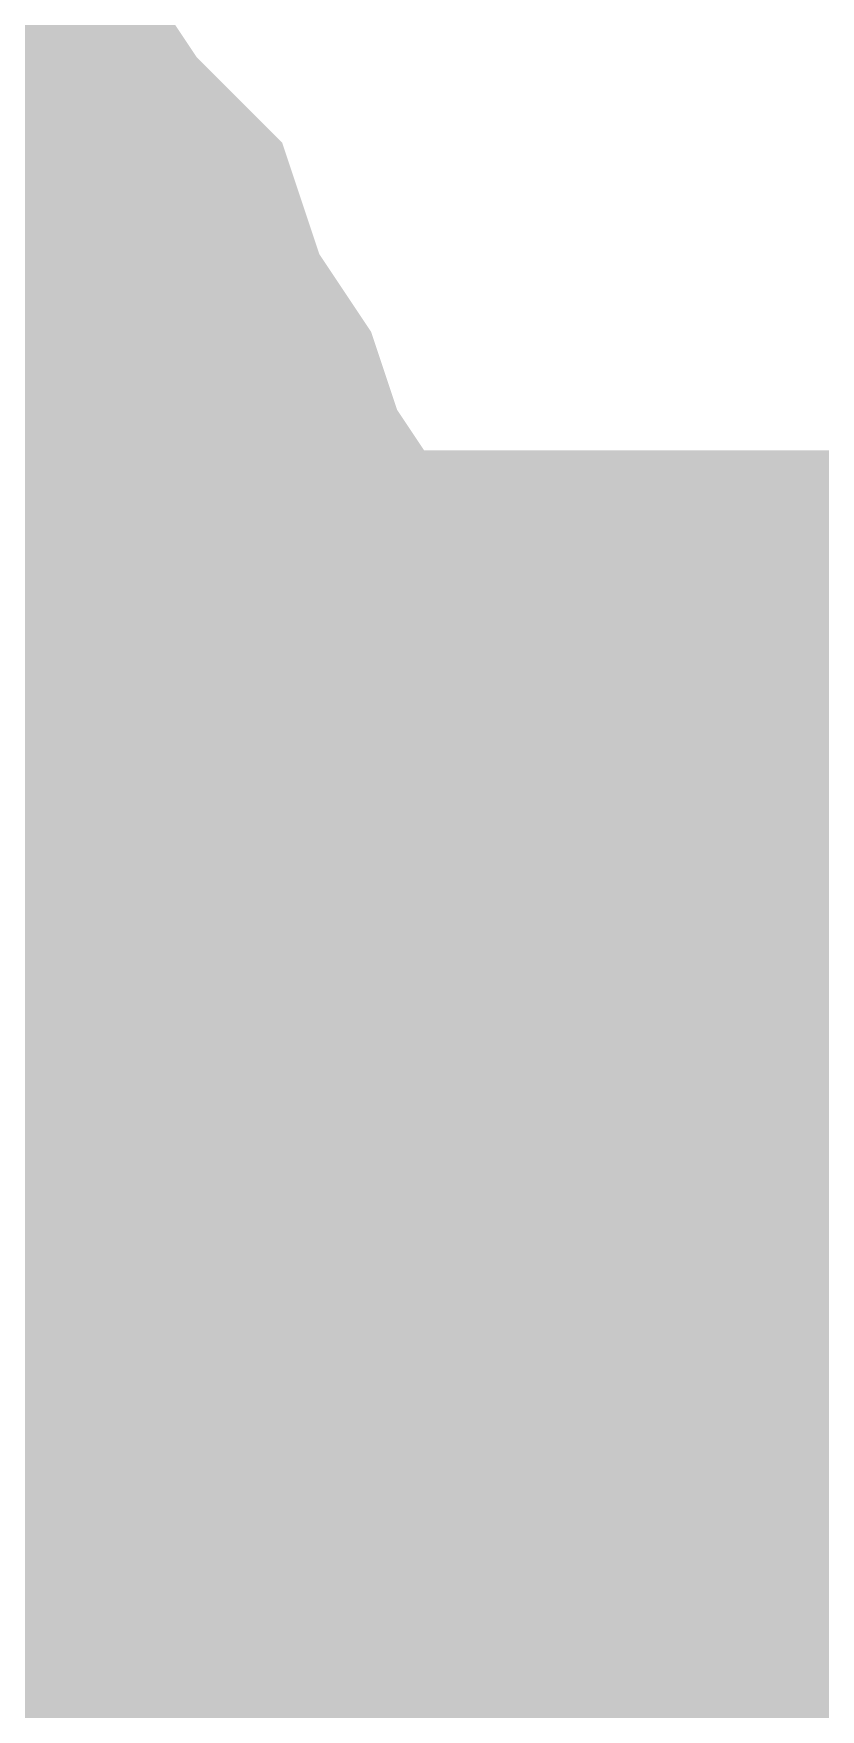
# Model space of a CAD drawing. Header units: inches. Extents: x 0 to 841, y 0 to 594.
# Drawn here: x 285.676 to 286.016, y 304.826 to 305.55 of the extents above; entities that cross this region are included whole.
import ezdxf

# ---------------------------------------------------------------- set-up
doc = ezdxf.new("R2010")
doc.units = ezdxf.units.IN
doc.layers.add('Sheet', color=255, linetype='Continuous')

msp = doc.modelspace()

# ---------------------------------------------------------------- linework, layer by layer
at = {"layer": 'Sheet'}
for points in [[(350.00494, 319.99819, 0.7493, 0.7493, 0), (340.01122, 319.99819, 0.7493, 0.7493, 0), (340.01122, 304.99546, 0.7493, 0.7493, 0), (300.01386, 304.99546, 0.7493, 0.7493, 0), (285.01204, 304.99546, 0.7493, 0.7493, 0)], [(285.49489, 305.5794, 0.29972, 0.29972, 0), (285.52857, 305.55694, 0.29972, 0.29972, 0), (285.55103, 305.53448, 0.29972, 0.29972, 0), (285.57349, 305.51202, 0.29972, 0.29972, 0), (285.60718, 305.47834, 0.29972, 0.29972, 0), (285.62963, 305.44465, 0.29972, 0.29972, 0), (285.65209, 305.42219, 0.29972, 0.29972, 0), (285.66332, 305.3885, 0.29972, 0.29972, 0), (285.68578, 305.35481, 0.29972, 0.29972, 0), (285.69701, 305.32112, 0.29972, 0.29972, 0), (285.71946, 305.28743, 0.29972, 0.29972, 0), (285.73069, 305.25374, 0.29972, 0.29972, 0), (285.74192, 305.22005, 0.29972, 0.29972, 0), (285.75315, 305.18637, 0.29972, 0.29972, 0), (285.76438, 305.15268, 0.29972, 0.29972, 0), (285.76438, 305.10776, 0.29972, 0.29972, 0), (285.77561, 305.07407, 0.29972, 0.29972, 0), (285.77561, 305.02915, 0.29972, 0.29972, 0), (285.77561, 304.99546, 0.29972, 0.29972, 0)], [(285.49489, 305.5794, 0.29972, 0.29972, 0), (285.52857, 305.55694, 0.29972, 0.29972, 0), (285.55103, 305.53448, 0.29972, 0.29972, 0), (285.57349, 305.51202, 0.29972, 0.29972, 0), (285.60718, 305.47834, 0.29972, 0.29972, 0), (285.62963, 305.44465, 0.29972, 0.29972, 0), (285.65209, 305.42219, 0.29972, 0.29972, 0), (285.66332, 305.3885, 0.29972, 0.29972, 0), (285.68578, 305.35481, 0.29972, 0.29972, 0), (285.69701, 305.32112, 0.29972, 0.29972, 0), (285.71946, 305.28743, 0.29972, 0.29972, 0), (285.73069, 305.25374, 0.29972, 0.29972, 0), (285.74192, 305.22005, 0.29972, 0.29972, 0), (285.75315, 305.18637, 0.29972, 0.29972, 0), (285.76438, 305.15268, 0.29972, 0.29972, 0), (285.76438, 305.10776, 0.29972, 0.29972, 0), (285.77561, 305.07407, 0.29972, 0.29972, 0), (285.77561, 305.02915, 0.29972, 0.29972, 0), (285.77561, 304.99546, 0.29972, 0.29972, 0)], [(285.49489, 305.5794, 0.29972, 0.29972, 0), (285.52857, 305.55694, 0.29972, 0.29972, 0), (285.55103, 305.53448, 0.29972, 0.29972, 0), (285.57349, 305.51202, 0.29972, 0.29972, 0), (285.60718, 305.47834, 0.29972, 0.29972, 0), (285.62963, 305.44465, 0.29972, 0.29972, 0), (285.65209, 305.42219, 0.29972, 0.29972, 0), (285.66332, 305.3885, 0.29972, 0.29972, 0), (285.68578, 305.35481, 0.29972, 0.29972, 0), (285.69701, 305.32112, 0.29972, 0.29972, 0), (285.71946, 305.28743, 0.29972, 0.29972, 0), (285.73069, 305.25374, 0.29972, 0.29972, 0), (285.74192, 305.22005, 0.29972, 0.29972, 0), (285.75315, 305.18637, 0.29972, 0.29972, 0), (285.76438, 305.15268, 0.29972, 0.29972, 0), (285.76438, 305.10776, 0.29972, 0.29972, 0), (285.77561, 305.07407, 0.29972, 0.29972, 0), (285.77561, 305.02915, 0.29972, 0.29972, 0), (285.77561, 304.99546, 0.29972, 0.29972, 0)], [(285.49489, 305.5794, 0.29972, 0.29972, 0), (285.52857, 305.55694, 0.29972, 0.29972, 0), (285.55103, 305.53448, 0.29972, 0.29972, 0), (285.57349, 305.51202, 0.29972, 0.29972, 0), (285.60718, 305.47834, 0.29972, 0.29972, 0), (285.62963, 305.44465, 0.29972, 0.29972, 0), (285.65209, 305.42219, 0.29972, 0.29972, 0), (285.66332, 305.3885, 0.29972, 0.29972, 0), (285.68578, 305.35481, 0.29972, 0.29972, 0), (285.69701, 305.32112, 0.29972, 0.29972, 0), (285.71946, 305.28743, 0.29972, 0.29972, 0), (285.73069, 305.25374, 0.29972, 0.29972, 0), (285.74192, 305.22005, 0.29972, 0.29972, 0), (285.75315, 305.18637, 0.29972, 0.29972, 0), (285.76438, 305.15268, 0.29972, 0.29972, 0), (285.76438, 305.10776, 0.29972, 0.29972, 0), (285.77561, 305.07407, 0.29972, 0.29972, 0), (285.77561, 305.02915, 0.29972, 0.29972, 0), (285.77561, 304.99546, 0.29972, 0.29972, 0)], [(285.49489, 305.5794, 0.29972, 0.29972, 0), (285.52857, 305.55694, 0.29972, 0.29972, 0), (285.55103, 305.53448, 0.29972, 0.29972, 0), (285.57349, 305.51202, 0.29972, 0.29972, 0), (285.60718, 305.47834, 0.29972, 0.29972, 0), (285.62963, 305.44465, 0.29972, 0.29972, 0), (285.65209, 305.42219, 0.29972, 0.29972, 0), (285.66332, 305.3885, 0.29972, 0.29972, 0), (285.68578, 305.35481, 0.29972, 0.29972, 0), (285.69701, 305.32112, 0.29972, 0.29972, 0), (285.71946, 305.28743, 0.29972, 0.29972, 0), (285.73069, 305.25374, 0.29972, 0.29972, 0), (285.74192, 305.22005, 0.29972, 0.29972, 0), (285.75315, 305.18637, 0.29972, 0.29972, 0), (285.76438, 305.15268, 0.29972, 0.29972, 0), (285.76438, 305.10776, 0.29972, 0.29972, 0), (285.77561, 305.07407, 0.29972, 0.29972, 0), (285.77561, 305.02915, 0.29972, 0.29972, 0), (285.77561, 304.99546, 0.29972, 0.29972, 0)], [(285.49489, 305.5794, 0.29972, 0.29972, 0), (285.52857, 305.55694, 0.29972, 0.29972, 0), (285.55103, 305.53448, 0.29972, 0.29972, 0), (285.57349, 305.51202, 0.29972, 0.29972, 0), (285.60718, 305.47834, 0.29972, 0.29972, 0), (285.62963, 305.44465, 0.29972, 0.29972, 0), (285.65209, 305.42219, 0.29972, 0.29972, 0), (285.66332, 305.3885, 0.29972, 0.29972, 0), (285.68578, 305.35481, 0.29972, 0.29972, 0), (285.69701, 305.32112, 0.29972, 0.29972, 0), (285.71946, 305.28743, 0.29972, 0.29972, 0), (285.73069, 305.25374, 0.29972, 0.29972, 0), (285.74192, 305.22005, 0.29972, 0.29972, 0), (285.75315, 305.18637, 0.29972, 0.29972, 0), (285.76438, 305.15268, 0.29972, 0.29972, 0), (285.76438, 305.10776, 0.29972, 0.29972, 0), (285.77561, 305.07407, 0.29972, 0.29972, 0), (285.77561, 305.02915, 0.29972, 0.29972, 0), (285.77561, 304.99546, 0.29972, 0.29972, 0)], [(285.47243, 305.60186, 0.09906, 0.09906, 0), (285.49489, 305.5794, 0.09906, 0.09906, 0), (285.52857, 305.55694, 0.09906, 0.09906, 0), (285.55103, 305.53448, 0.09906, 0.09906, 0), (285.57349, 305.51202, 0.09906, 0.09906, 0), (285.60718, 305.47834, 0.09906, 0.09906, 0), (285.62963, 305.44465, 0.09906, 0.09906, 0), (285.65209, 305.42219, 0.09906, 0.09906, 0), (285.66332, 305.3885, 0.09906, 0.09906, 0), (285.68578, 305.35481, 0.09906, 0.09906, 0), (285.69701, 305.32112, 0.09906, 0.09906, 0), (285.71946, 305.28743, 0.09906, 0.09906, 0), (285.73069, 305.25374, 0.09906, 0.09906, 0), (285.74192, 305.22005, 0.09906, 0.09906, 0), (285.75315, 305.18637, 0.09906, 0.09906, 0), (285.76438, 305.15268, 0.09906, 0.09906, 0), (285.76438, 305.10776, 0.09906, 0.09906, 0), (285.77561, 305.07407, 0.09906, 0.09906, 0), (285.77561, 305.02915, 0.09906, 0.09906, 0), (285.77561, 304.99546, 0.09906, 0.09906, 0)], [(285.47243, 305.60186, 0.09906, 0.09906, 0), (285.49489, 305.5794, 0.09906, 0.09906, 0), (285.52857, 305.55694, 0.09906, 0.09906, 0), (285.55103, 305.53448, 0.09906, 0.09906, 0), (285.57349, 305.51202, 0.09906, 0.09906, 0), (285.60718, 305.47834, 0.09906, 0.09906, 0), (285.62963, 305.44465, 0.09906, 0.09906, 0), (285.65209, 305.42219, 0.09906, 0.09906, 0), (285.66332, 305.3885, 0.09906, 0.09906, 0), (285.68578, 305.35481, 0.09906, 0.09906, 0), (285.69701, 305.32112, 0.09906, 0.09906, 0), (285.71946, 305.28743, 0.09906, 0.09906, 0), (285.73069, 305.25374, 0.09906, 0.09906, 0), (285.74192, 305.22005, 0.09906, 0.09906, 0), (285.75315, 305.18637, 0.09906, 0.09906, 0), (285.76438, 305.15268, 0.09906, 0.09906, 0), (285.76438, 305.10776, 0.09906, 0.09906, 0), (285.77561, 305.07407, 0.09906, 0.09906, 0), (285.77561, 305.02915, 0.09906, 0.09906, 0), (285.77561, 304.99546, 0.09906, 0.09906, 0)], [(285.47243, 305.60186, 0.09906, 0.09906, 0), (285.49489, 305.5794, 0.09906, 0.09906, 0), (285.52857, 305.55694, 0.09906, 0.09906, 0), (285.55103, 305.53448, 0.09906, 0.09906, 0), (285.57349, 305.51202, 0.09906, 0.09906, 0), (285.60718, 305.47834, 0.09906, 0.09906, 0), (285.62963, 305.44465, 0.09906, 0.09906, 0), (285.65209, 305.42219, 0.09906, 0.09906, 0), (285.66332, 305.3885, 0.09906, 0.09906, 0), (285.68578, 305.35481, 0.09906, 0.09906, 0), (285.69701, 305.32112, 0.09906, 0.09906, 0), (285.71946, 305.28743, 0.09906, 0.09906, 0), (285.73069, 305.25374, 0.09906, 0.09906, 0), (285.74192, 305.22005, 0.09906, 0.09906, 0), (285.75315, 305.18637, 0.09906, 0.09906, 0), (285.76438, 305.15268, 0.09906, 0.09906, 0), (285.76438, 305.10776, 0.09906, 0.09906, 0), (285.77561, 305.07407, 0.09906, 0.09906, 0), (285.77561, 305.02915, 0.09906, 0.09906, 0), (285.77561, 304.99546, 0.09906, 0.09906, 0)], [(285.47243, 305.60186, 0.09906, 0.09906, 0), (285.49489, 305.5794, 0.09906, 0.09906, 0), (285.52857, 305.55694, 0.09906, 0.09906, 0), (285.55103, 305.53448, 0.09906, 0.09906, 0), (285.57349, 305.51202, 0.09906, 0.09906, 0), (285.60718, 305.47834, 0.09906, 0.09906, 0), (285.62963, 305.44465, 0.09906, 0.09906, 0), (285.65209, 305.42219, 0.09906, 0.09906, 0), (285.66332, 305.3885, 0.09906, 0.09906, 0), (285.68578, 305.35481, 0.09906, 0.09906, 0), (285.69701, 305.32112, 0.09906, 0.09906, 0), (285.71946, 305.28743, 0.09906, 0.09906, 0), (285.73069, 305.25374, 0.09906, 0.09906, 0), (285.74192, 305.22005, 0.09906, 0.09906, 0), (285.75315, 305.18637, 0.09906, 0.09906, 0), (285.76438, 305.15268, 0.09906, 0.09906, 0), (285.76438, 305.10776, 0.09906, 0.09906, 0), (285.77561, 305.07407, 0.09906, 0.09906, 0), (285.77561, 305.02915, 0.09906, 0.09906, 0), (285.77561, 304.99546, 0.09906, 0.09906, 0)], [(285.47243, 305.60186, 0.09906, 0.09906, 0), (285.49489, 305.5794, 0.09906, 0.09906, 0), (285.52857, 305.55694, 0.09906, 0.09906, 0), (285.55103, 305.53448, 0.09906, 0.09906, 0), (285.57349, 305.51202, 0.09906, 0.09906, 0), (285.60718, 305.47834, 0.09906, 0.09906, 0), (285.62963, 305.44465, 0.09906, 0.09906, 0), (285.65209, 305.42219, 0.09906, 0.09906, 0), (285.66332, 305.3885, 0.09906, 0.09906, 0), (285.68578, 305.35481, 0.09906, 0.09906, 0), (285.69701, 305.32112, 0.09906, 0.09906, 0), (285.71946, 305.28743, 0.09906, 0.09906, 0), (285.73069, 305.25374, 0.09906, 0.09906, 0), (285.74192, 305.22005, 0.09906, 0.09906, 0), (285.75315, 305.18637, 0.09906, 0.09906, 0), (285.76438, 305.15268, 0.09906, 0.09906, 0), (285.76438, 305.10776, 0.09906, 0.09906, 0), (285.77561, 305.07407, 0.09906, 0.09906, 0), (285.77561, 305.02915, 0.09906, 0.09906, 0), (285.77561, 304.99546, 0.09906, 0.09906, 0)], [(285.47243, 305.60186, 0.09906, 0.09906, 0), (285.49489, 305.5794, 0.09906, 0.09906, 0), (285.52857, 305.55694, 0.09906, 0.09906, 0), (285.55103, 305.53448, 0.09906, 0.09906, 0), (285.57349, 305.51202, 0.09906, 0.09906, 0), (285.60718, 305.47834, 0.09906, 0.09906, 0), (285.62963, 305.44465, 0.09906, 0.09906, 0), (285.65209, 305.42219, 0.09906, 0.09906, 0), (285.66332, 305.3885, 0.09906, 0.09906, 0), (285.68578, 305.35481, 0.09906, 0.09906, 0), (285.69701, 305.32112, 0.09906, 0.09906, 0), (285.71946, 305.28743, 0.09906, 0.09906, 0), (285.73069, 305.25374, 0.09906, 0.09906, 0), (285.74192, 305.22005, 0.09906, 0.09906, 0), (285.75315, 305.18637, 0.09906, 0.09906, 0), (285.76438, 305.15268, 0.09906, 0.09906, 0), (285.76438, 305.10776, 0.09906, 0.09906, 0), (285.77561, 305.07407, 0.09906, 0.09906, 0), (285.77561, 305.02915, 0.09906, 0.09906, 0), (285.77561, 304.99546, 0.09906, 0.09906, 0)], [(285.77561, 304.99546, 0.29972, 0.29972, 0), (285.77561, 304.95054, 0.29972, 0.29972, 0), (285.77561, 304.91686, 0.29972, 0.29972, 0), (285.76438, 304.88317, 0.29972, 0.29972, 0), (285.76438, 304.83825, 0.29972, 0.29972, 0), (285.75315, 304.80456, 0.29972, 0.29972, 0), (285.74192, 304.77087, 0.29972, 0.29972, 0), (285.73069, 304.72595, 0.29972, 0.29972, 0), (285.71946, 304.69226, 0.29972, 0.29972, 0), (285.69701, 304.65858, 0.29972, 0.29972, 0)], [(285.77561, 304.99546, 0.29972, 0.29972, 0), (285.77561, 304.95054, 0.29972, 0.29972, 0), (285.77561, 304.91686, 0.29972, 0.29972, 0), (285.76438, 304.88317, 0.29972, 0.29972, 0), (285.76438, 304.83825, 0.29972, 0.29972, 0), (285.75315, 304.80456, 0.29972, 0.29972, 0), (285.74192, 304.77087, 0.29972, 0.29972, 0), (285.73069, 304.72595, 0.29972, 0.29972, 0), (285.71946, 304.69226, 0.29972, 0.29972, 0), (285.69701, 304.65858, 0.29972, 0.29972, 0)], [(285.77561, 304.99546, 0.29972, 0.29972, 0), (285.77561, 304.95054, 0.29972, 0.29972, 0), (285.77561, 304.91686, 0.29972, 0.29972, 0), (285.76438, 304.88317, 0.29972, 0.29972, 0), (285.76438, 304.83825, 0.29972, 0.29972, 0), (285.75315, 304.80456, 0.29972, 0.29972, 0), (285.74192, 304.77087, 0.29972, 0.29972, 0), (285.73069, 304.72595, 0.29972, 0.29972, 0), (285.71946, 304.69226, 0.29972, 0.29972, 0), (285.69701, 304.65858, 0.29972, 0.29972, 0)], [(285.77561, 304.99546, 0.29972, 0.29972, 0), (285.77561, 304.95054, 0.29972, 0.29972, 0), (285.77561, 304.91686, 0.29972, 0.29972, 0), (285.76438, 304.88317, 0.29972, 0.29972, 0), (285.76438, 304.83825, 0.29972, 0.29972, 0), (285.75315, 304.80456, 0.29972, 0.29972, 0), (285.74192, 304.77087, 0.29972, 0.29972, 0), (285.73069, 304.72595, 0.29972, 0.29972, 0), (285.71946, 304.69226, 0.29972, 0.29972, 0), (285.69701, 304.65858, 0.29972, 0.29972, 0)], [(285.77561, 304.99546, 0.29972, 0.29972, 0), (285.77561, 304.95054, 0.29972, 0.29972, 0), (285.77561, 304.91686, 0.29972, 0.29972, 0), (285.76438, 304.88317, 0.29972, 0.29972, 0), (285.76438, 304.83825, 0.29972, 0.29972, 0), (285.75315, 304.80456, 0.29972, 0.29972, 0), (285.74192, 304.77087, 0.29972, 0.29972, 0), (285.73069, 304.72595, 0.29972, 0.29972, 0), (285.71946, 304.69226, 0.29972, 0.29972, 0), (285.69701, 304.65858, 0.29972, 0.29972, 0)], [(285.77561, 304.99546, 0.29972, 0.29972, 0), (285.77561, 304.95054, 0.29972, 0.29972, 0), (285.77561, 304.91686, 0.29972, 0.29972, 0), (285.76438, 304.88317, 0.29972, 0.29972, 0), (285.76438, 304.83825, 0.29972, 0.29972, 0), (285.75315, 304.80456, 0.29972, 0.29972, 0), (285.74192, 304.77087, 0.29972, 0.29972, 0), (285.73069, 304.72595, 0.29972, 0.29972, 0), (285.71946, 304.69226, 0.29972, 0.29972, 0), (285.69701, 304.65858, 0.29972, 0.29972, 0)], [(285.77561, 304.99546, 0.29972, 0.29972, 0), (285.77561, 304.99546, 0.29972, 0.29972, 0), (285.77561, 304.99546, 0.29972, 0.29972, 0), (285.77561, 304.99546, 0.29972, 0.29972, 0), (285.77561, 304.99546, 0.29972, 0.29972, 0), (285.77561, 304.99546, 0.29972, 0.29972, 0), (285.77561, 304.99546, 0.29972, 0.29972, 0), (285.77561, 304.99546, 0.29972, 0.29972, 0), (285.77561, 304.99546, 0.29972, 0.29972, 0), (285.77561, 304.99546, 0.29972, 0.29972, 0), (285.77561, 304.99546, 0.29972, 0.29972, 0), (285.77561, 304.99546, 0.29972, 0.29972, 0), (285.77561, 304.99546, 0.29972, 0.29972, 0), (285.77561, 304.99546, 0.29972, 0.29972, 0), (285.77561, 304.99546, 0.29972, 0.29972, 0), (285.77561, 304.99546, 0.29972, 0.29972, 0), (285.77561, 304.99546, 0.29972, 0.29972, 0), (285.77561, 304.99546, 0.29972, 0.29972, 0), (285.77561, 304.99546, 0.29972, 0.29972, 0), (285.77561, 304.99546, 0.29972, 0.29972, 0), (285.77561, 304.99546, 0.29972, 0.29972, 0), (285.77561, 304.99546, 0.29972, 0.29972, 0), (285.77561, 304.99546, 0.29972, 0.29972, 0), (285.77561, 304.99546, 0.29972, 0.29972, 0), (285.77561, 304.99546, 0.29972, 0.29972, 0), (285.77561, 304.99546, 0.29972, 0.29972, 0), (285.77561, 304.99546, 0.29972, 0.29972, 0), (285.77561, 304.99546, 0.29972, 0.29972, 0), (285.77561, 304.99546, 0.29972, 0.29972, 0), (285.77561, 304.99546, 0.29972, 0.29972, 0), (285.77561, 304.99546, 0.29972, 0.29972, 0), (285.77561, 304.99546, 0.29972, 0.29972, 0), (285.77561, 304.99546, 0.29972, 0.29972, 0)], [(285.77561, 304.99546, 0.29972, 0.29972, 0), (285.77561, 304.99546, 0.29972, 0.29972, 0)], [(285.77561, 304.99546, 0.29972, 0.29972, 0), (285.77561, 304.99546, 0.29972, 0.29972, 0), (285.77561, 304.99546, 0.29972, 0.29972, 0), (285.77561, 304.99546, 0.29972, 0.29972, 0), (285.77561, 304.99546, 0.29972, 0.29972, 0), (285.77561, 304.99546, 0.29972, 0.29972, 0), (285.77561, 304.99546, 0.29972, 0.29972, 0), (285.77561, 304.99546, 0.29972, 0.29972, 0), (285.77561, 304.99546, 0.29972, 0.29972, 0), (285.77561, 304.99546, 0.29972, 0.29972, 0), (285.77561, 304.99546, 0.29972, 0.29972, 0), (285.77561, 304.99546, 0.29972, 0.29972, 0), (285.77561, 304.99546, 0.29972, 0.29972, 0), (285.77561, 304.99546, 0.29972, 0.29972, 0), (285.77561, 304.99546, 0.29972, 0.29972, 0), (285.77561, 304.99546, 0.29972, 0.29972, 0), (285.77561, 304.99546, 0.29972, 0.29972, 0), (285.77561, 304.99546, 0.29972, 0.29972, 0), (285.77561, 304.99546, 0.29972, 0.29972, 0), (285.77561, 304.99546, 0.29972, 0.29972, 0), (285.77561, 304.99546, 0.29972, 0.29972, 0), (285.77561, 304.99546, 0.29972, 0.29972, 0), (285.77561, 304.99546, 0.29972, 0.29972, 0), (285.77561, 304.99546, 0.29972, 0.29972, 0), (285.77561, 304.99546, 0.29972, 0.29972, 0), (285.77561, 304.99546, 0.29972, 0.29972, 0), (285.77561, 304.99546, 0.29972, 0.29972, 0), (285.77561, 304.99546, 0.29972, 0.29972, 0), (285.77561, 304.99546, 0.29972, 0.29972, 0), (285.77561, 304.99546, 0.29972, 0.29972, 0), (285.77561, 304.99546, 0.29972, 0.29972, 0), (285.77561, 304.99546, 0.29972, 0.29972, 0), (285.77561, 304.99546, 0.29972, 0.29972, 0)], [(285.77561, 304.99546, 0.29972, 0.29972, 0), (285.77561, 304.99546, 0.29972, 0.29972, 0)], [(285.77561, 304.99546, 0.29972, 0.29972, 0), (285.77561, 304.99546, 0.29972, 0.29972, 0), (285.77561, 304.99546, 0.29972, 0.29972, 0), (285.77561, 304.99546, 0.29972, 0.29972, 0), (285.77561, 304.99546, 0.29972, 0.29972, 0), (285.77561, 304.99546, 0.29972, 0.29972, 0), (285.77561, 304.99546, 0.29972, 0.29972, 0), (285.77561, 304.99546, 0.29972, 0.29972, 0), (285.77561, 304.99546, 0.29972, 0.29972, 0), (285.77561, 304.99546, 0.29972, 0.29972, 0), (285.77561, 304.99546, 0.29972, 0.29972, 0), (285.77561, 304.99546, 0.29972, 0.29972, 0), (285.77561, 304.99546, 0.29972, 0.29972, 0), (285.77561, 304.99546, 0.29972, 0.29972, 0), (285.77561, 304.99546, 0.29972, 0.29972, 0), (285.77561, 304.99546, 0.29972, 0.29972, 0), (285.77561, 304.99546, 0.29972, 0.29972, 0), (285.77561, 304.99546, 0.29972, 0.29972, 0), (285.77561, 304.99546, 0.29972, 0.29972, 0), (285.77561, 304.99546, 0.29972, 0.29972, 0), (285.77561, 304.99546, 0.29972, 0.29972, 0), (285.77561, 304.99546, 0.29972, 0.29972, 0), (285.77561, 304.99546, 0.29972, 0.29972, 0), (285.77561, 304.99546, 0.29972, 0.29972, 0), (285.77561, 304.99546, 0.29972, 0.29972, 0), (285.77561, 304.99546, 0.29972, 0.29972, 0), (285.77561, 304.99546, 0.29972, 0.29972, 0), (285.77561, 304.99546, 0.29972, 0.29972, 0), (285.77561, 304.99546, 0.29972, 0.29972, 0), (285.77561, 304.99546, 0.29972, 0.29972, 0), (285.77561, 304.99546, 0.29972, 0.29972, 0), (285.77561, 304.99546, 0.29972, 0.29972, 0), (285.77561, 304.99546, 0.29972, 0.29972, 0)], [(285.77561, 304.99546, 0.29972, 0.29972, 0), (285.77561, 304.99546, 0.29972, 0.29972, 0)], [(285.77561, 304.99546, 0.29972, 0.29972, 0), (285.77561, 304.99546, 0.29972, 0.29972, 0), (285.77561, 304.99546, 0.29972, 0.29972, 0), (285.77561, 304.99546, 0.29972, 0.29972, 0), (285.77561, 304.99546, 0.29972, 0.29972, 0), (285.77561, 304.99546, 0.29972, 0.29972, 0), (285.77561, 304.99546, 0.29972, 0.29972, 0), (285.77561, 304.99546, 0.29972, 0.29972, 0), (285.77561, 304.99546, 0.29972, 0.29972, 0), (285.77561, 304.99546, 0.29972, 0.29972, 0), (285.77561, 304.99546, 0.29972, 0.29972, 0), (285.77561, 304.99546, 0.29972, 0.29972, 0), (285.77561, 304.99546, 0.29972, 0.29972, 0), (285.77561, 304.99546, 0.29972, 0.29972, 0), (285.77561, 304.99546, 0.29972, 0.29972, 0), (285.77561, 304.99546, 0.29972, 0.29972, 0), (285.77561, 304.99546, 0.29972, 0.29972, 0), (285.77561, 304.99546, 0.29972, 0.29972, 0), (285.77561, 304.99546, 0.29972, 0.29972, 0), (285.77561, 304.99546, 0.29972, 0.29972, 0), (285.77561, 304.99546, 0.29972, 0.29972, 0), (285.77561, 304.99546, 0.29972, 0.29972, 0), (285.77561, 304.99546, 0.29972, 0.29972, 0), (285.77561, 304.99546, 0.29972, 0.29972, 0), (285.77561, 304.99546, 0.29972, 0.29972, 0), (285.77561, 304.99546, 0.29972, 0.29972, 0), (285.77561, 304.99546, 0.29972, 0.29972, 0), (285.77561, 304.99546, 0.29972, 0.29972, 0), (285.77561, 304.99546, 0.29972, 0.29972, 0), (285.77561, 304.99546, 0.29972, 0.29972, 0), (285.77561, 304.99546, 0.29972, 0.29972, 0), (285.77561, 304.99546, 0.29972, 0.29972, 0), (285.77561, 304.99546, 0.29972, 0.29972, 0)], [(285.77561, 304.99546, 0.29972, 0.29972, 0), (285.77561, 304.99546, 0.29972, 0.29972, 0)], [(285.77561, 304.99546, 0.29972, 0.29972, 0), (285.77561, 304.99546, 0.29972, 0.29972, 0), (285.77561, 304.99546, 0.29972, 0.29972, 0), (285.77561, 304.99546, 0.29972, 0.29972, 0), (285.77561, 304.99546, 0.29972, 0.29972, 0), (285.77561, 304.99546, 0.29972, 0.29972, 0), (285.77561, 304.99546, 0.29972, 0.29972, 0), (285.77561, 304.99546, 0.29972, 0.29972, 0), (285.77561, 304.99546, 0.29972, 0.29972, 0), (285.77561, 304.99546, 0.29972, 0.29972, 0), (285.77561, 304.99546, 0.29972, 0.29972, 0), (285.77561, 304.99546, 0.29972, 0.29972, 0), (285.77561, 304.99546, 0.29972, 0.29972, 0), (285.77561, 304.99546, 0.29972, 0.29972, 0), (285.77561, 304.99546, 0.29972, 0.29972, 0), (285.77561, 304.99546, 0.29972, 0.29972, 0), (285.77561, 304.99546, 0.29972, 0.29972, 0), (285.77561, 304.99546, 0.29972, 0.29972, 0), (285.77561, 304.99546, 0.29972, 0.29972, 0), (285.77561, 304.99546, 0.29972, 0.29972, 0), (285.77561, 304.99546, 0.29972, 0.29972, 0), (285.77561, 304.99546, 0.29972, 0.29972, 0), (285.77561, 304.99546, 0.29972, 0.29972, 0), (285.77561, 304.99546, 0.29972, 0.29972, 0), (285.77561, 304.99546, 0.29972, 0.29972, 0), (285.77561, 304.99546, 0.29972, 0.29972, 0), (285.77561, 304.99546, 0.29972, 0.29972, 0), (285.77561, 304.99546, 0.29972, 0.29972, 0), (285.77561, 304.99546, 0.29972, 0.29972, 0), (285.77561, 304.99546, 0.29972, 0.29972, 0), (285.77561, 304.99546, 0.29972, 0.29972, 0), (285.77561, 304.99546, 0.29972, 0.29972, 0), (285.77561, 304.99546, 0.29972, 0.29972, 0)], [(285.77561, 304.99546, 0.29972, 0.29972, 0), (285.77561, 304.99546, 0.29972, 0.29972, 0)], [(285.77561, 304.99546, 0.29972, 0.29972, 0), (285.77561, 304.99546, 0.29972, 0.29972, 0), (285.77561, 304.99546, 0.29972, 0.29972, 0), (285.77561, 304.99546, 0.29972, 0.29972, 0), (285.77561, 304.99546, 0.29972, 0.29972, 0), (285.77561, 304.99546, 0.29972, 0.29972, 0), (285.77561, 304.99546, 0.29972, 0.29972, 0), (285.77561, 304.99546, 0.29972, 0.29972, 0), (285.77561, 304.99546, 0.29972, 0.29972, 0), (285.77561, 304.99546, 0.29972, 0.29972, 0), (285.77561, 304.99546, 0.29972, 0.29972, 0), (285.77561, 304.99546, 0.29972, 0.29972, 0), (285.77561, 304.99546, 0.29972, 0.29972, 0), (285.77561, 304.99546, 0.29972, 0.29972, 0), (285.77561, 304.99546, 0.29972, 0.29972, 0), (285.77561, 304.99546, 0.29972, 0.29972, 0), (285.77561, 304.99546, 0.29972, 0.29972, 0), (285.77561, 304.99546, 0.29972, 0.29972, 0), (285.77561, 304.99546, 0.29972, 0.29972, 0), (285.77561, 304.99546, 0.29972, 0.29972, 0), (285.77561, 304.99546, 0.29972, 0.29972, 0), (285.77561, 304.99546, 0.29972, 0.29972, 0), (285.77561, 304.99546, 0.29972, 0.29972, 0), (285.77561, 304.99546, 0.29972, 0.29972, 0), (285.77561, 304.99546, 0.29972, 0.29972, 0), (285.77561, 304.99546, 0.29972, 0.29972, 0), (285.77561, 304.99546, 0.29972, 0.29972, 0), (285.77561, 304.99546, 0.29972, 0.29972, 0), (285.77561, 304.99546, 0.29972, 0.29972, 0), (285.77561, 304.99546, 0.29972, 0.29972, 0), (285.77561, 304.99546, 0.29972, 0.29972, 0), (285.77561, 304.99546, 0.29972, 0.29972, 0), (285.77561, 304.99546, 0.29972, 0.29972, 0)], [(285.77561, 304.99546, 0.29972, 0.29972, 0), (285.77561, 304.99546, 0.29972, 0.29972, 0)], [(285.77561, 304.99546, 0.09906, 0.09906, 0), (285.77561, 304.95054, 0.09906, 0.09906, 0), (285.77561, 304.91686, 0.09906, 0.09906, 0), (285.76438, 304.88317, 0.09906, 0.09906, 0), (285.76438, 304.83825, 0.09906, 0.09906, 0), (285.75315, 304.80456, 0.09906, 0.09906, 0), (285.74192, 304.77087, 0.09906, 0.09906, 0)], [(285.77561, 304.99546, 0.09906, 0.09906, 0), (285.77561, 304.95054, 0.09906, 0.09906, 0), (285.77561, 304.91686, 0.09906, 0.09906, 0), (285.76438, 304.88317, 0.09906, 0.09906, 0), (285.76438, 304.83825, 0.09906, 0.09906, 0), (285.75315, 304.80456, 0.09906, 0.09906, 0), (285.74192, 304.77087, 0.09906, 0.09906, 0)], [(285.77561, 304.99546, 0.09906, 0.09906, 0), (285.77561, 304.95054, 0.09906, 0.09906, 0), (285.77561, 304.91686, 0.09906, 0.09906, 0), (285.76438, 304.88317, 0.09906, 0.09906, 0), (285.76438, 304.83825, 0.09906, 0.09906, 0), (285.75315, 304.80456, 0.09906, 0.09906, 0), (285.74192, 304.77087, 0.09906, 0.09906, 0)], [(285.77561, 304.99546, 0.09906, 0.09906, 0), (285.77561, 304.95054, 0.09906, 0.09906, 0), (285.77561, 304.91686, 0.09906, 0.09906, 0), (285.76438, 304.88317, 0.09906, 0.09906, 0), (285.76438, 304.83825, 0.09906, 0.09906, 0), (285.75315, 304.80456, 0.09906, 0.09906, 0), (285.74192, 304.77087, 0.09906, 0.09906, 0)], [(285.77561, 304.99546, 0.09906, 0.09906, 0), (285.77561, 304.95054, 0.09906, 0.09906, 0), (285.77561, 304.91686, 0.09906, 0.09906, 0), (285.76438, 304.88317, 0.09906, 0.09906, 0), (285.76438, 304.83825, 0.09906, 0.09906, 0), (285.75315, 304.80456, 0.09906, 0.09906, 0), (285.74192, 304.77087, 0.09906, 0.09906, 0)], [(285.77561, 304.99546, 0.09906, 0.09906, 0), (285.77561, 304.95054, 0.09906, 0.09906, 0), (285.77561, 304.91686, 0.09906, 0.09906, 0), (285.76438, 304.88317, 0.09906, 0.09906, 0), (285.76438, 304.83825, 0.09906, 0.09906, 0), (285.75315, 304.80456, 0.09906, 0.09906, 0), (285.74192, 304.77087, 0.09906, 0.09906, 0)], [(285.77561, 304.99546, 0.09906, 0.09906, 0), (285.77561, 304.99546, 0.09906, 0.09906, 0), (285.77561, 304.99546, 0.09906, 0.09906, 0), (285.77561, 304.99546, 0.09906, 0.09906, 0), (285.77561, 304.99546, 0.09906, 0.09906, 0), (285.77561, 304.99546, 0.09906, 0.09906, 0), (285.77561, 304.99546, 0.09906, 0.09906, 0), (285.77561, 304.99546, 0.09906, 0.09906, 0), (285.77561, 304.99546, 0.09906, 0.09906, 0), (285.77561, 304.99546, 0.09906, 0.09906, 0), (285.77561, 304.99546, 0.09906, 0.09906, 0), (285.77561, 304.99546, 0.09906, 0.09906, 0), (285.77561, 304.99546, 0.09906, 0.09906, 0), (285.77561, 304.99546, 0.09906, 0.09906, 0), (285.77561, 304.99546, 0.09906, 0.09906, 0), (285.77561, 304.99546, 0.09906, 0.09906, 0), (285.77561, 304.99546, 0.09906, 0.09906, 0), (285.77561, 304.99546, 0.09906, 0.09906, 0), (285.77561, 304.99546, 0.09906, 0.09906, 0), (285.77561, 304.99546, 0.09906, 0.09906, 0), (285.77561, 304.99546, 0.09906, 0.09906, 0), (285.77561, 304.99546, 0.09906, 0.09906, 0), (285.77561, 304.99546, 0.09906, 0.09906, 0), (285.77561, 304.99546, 0.09906, 0.09906, 0), (285.77561, 304.99546, 0.09906, 0.09906, 0), (285.77561, 304.99546, 0.09906, 0.09906, 0), (285.77561, 304.99546, 0.09906, 0.09906, 0), (285.77561, 304.99546, 0.09906, 0.09906, 0), (285.77561, 304.99546, 0.09906, 0.09906, 0), (285.77561, 304.99546, 0.09906, 0.09906, 0), (285.77561, 304.99546, 0.09906, 0.09906, 0), (285.77561, 304.99546, 0.09906, 0.09906, 0), (285.77561, 304.99546, 0.09906, 0.09906, 0)], [(285.77561, 304.99546, 0.09906, 0.09906, 0), (285.77561, 304.99546, 0.09906, 0.09906, 0)], [(285.77561, 304.99546, 0.09906, 0.09906, 0), (285.77561, 304.99546, 0.09906, 0.09906, 0), (285.77561, 304.99546, 0.09906, 0.09906, 0), (285.77561, 304.99546, 0.09906, 0.09906, 0), (285.77561, 304.99546, 0.09906, 0.09906, 0), (285.77561, 304.99546, 0.09906, 0.09906, 0), (285.77561, 304.99546, 0.09906, 0.09906, 0), (285.77561, 304.99546, 0.09906, 0.09906, 0), (285.77561, 304.99546, 0.09906, 0.09906, 0), (285.77561, 304.99546, 0.09906, 0.09906, 0), (285.77561, 304.99546, 0.09906, 0.09906, 0), (285.77561, 304.99546, 0.09906, 0.09906, 0), (285.77561, 304.99546, 0.09906, 0.09906, 0), (285.77561, 304.99546, 0.09906, 0.09906, 0), (285.77561, 304.99546, 0.09906, 0.09906, 0), (285.77561, 304.99546, 0.09906, 0.09906, 0), (285.77561, 304.99546, 0.09906, 0.09906, 0), (285.77561, 304.99546, 0.09906, 0.09906, 0), (285.77561, 304.99546, 0.09906, 0.09906, 0), (285.77561, 304.99546, 0.09906, 0.09906, 0), (285.77561, 304.99546, 0.09906, 0.09906, 0), (285.77561, 304.99546, 0.09906, 0.09906, 0), (285.77561, 304.99546, 0.09906, 0.09906, 0), (285.77561, 304.99546, 0.09906, 0.09906, 0), (285.77561, 304.99546, 0.09906, 0.09906, 0), (285.77561, 304.99546, 0.09906, 0.09906, 0), (285.77561, 304.99546, 0.09906, 0.09906, 0), (285.77561, 304.99546, 0.09906, 0.09906, 0), (285.77561, 304.99546, 0.09906, 0.09906, 0), (285.77561, 304.99546, 0.09906, 0.09906, 0), (285.77561, 304.99546, 0.09906, 0.09906, 0), (285.77561, 304.99546, 0.09906, 0.09906, 0), (285.77561, 304.99546, 0.09906, 0.09906, 0)], [(285.77561, 304.99546, 0.09906, 0.09906, 0), (285.77561, 304.99546, 0.09906, 0.09906, 0)], [(285.77561, 304.99546, 0.09906, 0.09906, 0), (285.77561, 304.99546, 0.09906, 0.09906, 0), (285.77561, 304.99546, 0.09906, 0.09906, 0), (285.77561, 304.99546, 0.09906, 0.09906, 0), (285.77561, 304.99546, 0.09906, 0.09906, 0), (285.77561, 304.99546, 0.09906, 0.09906, 0), (285.77561, 304.99546, 0.09906, 0.09906, 0), (285.77561, 304.99546, 0.09906, 0.09906, 0), (285.77561, 304.99546, 0.09906, 0.09906, 0), (285.77561, 304.99546, 0.09906, 0.09906, 0), (285.77561, 304.99546, 0.09906, 0.09906, 0), (285.77561, 304.99546, 0.09906, 0.09906, 0), (285.77561, 304.99546, 0.09906, 0.09906, 0), (285.77561, 304.99546, 0.09906, 0.09906, 0), (285.77561, 304.99546, 0.09906, 0.09906, 0), (285.77561, 304.99546, 0.09906, 0.09906, 0), (285.77561, 304.99546, 0.09906, 0.09906, 0), (285.77561, 304.99546, 0.09906, 0.09906, 0), (285.77561, 304.99546, 0.09906, 0.09906, 0), (285.77561, 304.99546, 0.09906, 0.09906, 0), (285.77561, 304.99546, 0.09906, 0.09906, 0), (285.77561, 304.99546, 0.09906, 0.09906, 0), (285.77561, 304.99546, 0.09906, 0.09906, 0), (285.77561, 304.99546, 0.09906, 0.09906, 0), (285.77561, 304.99546, 0.09906, 0.09906, 0), (285.77561, 304.99546, 0.09906, 0.09906, 0), (285.77561, 304.99546, 0.09906, 0.09906, 0), (285.77561, 304.99546, 0.09906, 0.09906, 0), (285.77561, 304.99546, 0.09906, 0.09906, 0), (285.77561, 304.99546, 0.09906, 0.09906, 0), (285.77561, 304.99546, 0.09906, 0.09906, 0), (285.77561, 304.99546, 0.09906, 0.09906, 0), (285.77561, 304.99546, 0.09906, 0.09906, 0)], [(285.77561, 304.99546, 0.09906, 0.09906, 0), (285.77561, 304.99546, 0.09906, 0.09906, 0)], [(285.77561, 304.99546, 0.09906, 0.09906, 0), (285.77561, 304.99546, 0.09906, 0.09906, 0), (285.77561, 304.99546, 0.09906, 0.09906, 0), (285.77561, 304.99546, 0.09906, 0.09906, 0), (285.77561, 304.99546, 0.09906, 0.09906, 0), (285.77561, 304.99546, 0.09906, 0.09906, 0), (285.77561, 304.99546, 0.09906, 0.09906, 0), (285.77561, 304.99546, 0.09906, 0.09906, 0), (285.77561, 304.99546, 0.09906, 0.09906, 0), (285.77561, 304.99546, 0.09906, 0.09906, 0), (285.77561, 304.99546, 0.09906, 0.09906, 0), (285.77561, 304.99546, 0.09906, 0.09906, 0), (285.77561, 304.99546, 0.09906, 0.09906, 0), (285.77561, 304.99546, 0.09906, 0.09906, 0), (285.77561, 304.99546, 0.09906, 0.09906, 0), (285.77561, 304.99546, 0.09906, 0.09906, 0), (285.77561, 304.99546, 0.09906, 0.09906, 0), (285.77561, 304.99546, 0.09906, 0.09906, 0), (285.77561, 304.99546, 0.09906, 0.09906, 0), (285.77561, 304.99546, 0.09906, 0.09906, 0), (285.77561, 304.99546, 0.09906, 0.09906, 0), (285.77561, 304.99546, 0.09906, 0.09906, 0), (285.77561, 304.99546, 0.09906, 0.09906, 0), (285.77561, 304.99546, 0.09906, 0.09906, 0), (285.77561, 304.99546, 0.09906, 0.09906, 0), (285.77561, 304.99546, 0.09906, 0.09906, 0), (285.77561, 304.99546, 0.09906, 0.09906, 0), (285.77561, 304.99546, 0.09906, 0.09906, 0), (285.77561, 304.99546, 0.09906, 0.09906, 0), (285.77561, 304.99546, 0.09906, 0.09906, 0), (285.77561, 304.99546, 0.09906, 0.09906, 0), (285.77561, 304.99546, 0.09906, 0.09906, 0), (285.77561, 304.99546, 0.09906, 0.09906, 0)], [(285.77561, 304.99546, 0.09906, 0.09906, 0), (285.77561, 304.99546, 0.09906, 0.09906, 0)], [(285.77561, 304.99546, 0.09906, 0.09906, 0), (285.77561, 304.99546, 0.09906, 0.09906, 0), (285.77561, 304.99546, 0.09906, 0.09906, 0), (285.77561, 304.99546, 0.09906, 0.09906, 0), (285.77561, 304.99546, 0.09906, 0.09906, 0), (285.77561, 304.99546, 0.09906, 0.09906, 0), (285.77561, 304.99546, 0.09906, 0.09906, 0), (285.77561, 304.99546, 0.09906, 0.09906, 0), (285.77561, 304.99546, 0.09906, 0.09906, 0), (285.77561, 304.99546, 0.09906, 0.09906, 0), (285.77561, 304.99546, 0.09906, 0.09906, 0), (285.77561, 304.99546, 0.09906, 0.09906, 0), (285.77561, 304.99546, 0.09906, 0.09906, 0), (285.77561, 304.99546, 0.09906, 0.09906, 0), (285.77561, 304.99546, 0.09906, 0.09906, 0), (285.77561, 304.99546, 0.09906, 0.09906, 0), (285.77561, 304.99546, 0.09906, 0.09906, 0), (285.77561, 304.99546, 0.09906, 0.09906, 0), (285.77561, 304.99546, 0.09906, 0.09906, 0), (285.77561, 304.99546, 0.09906, 0.09906, 0), (285.77561, 304.99546, 0.09906, 0.09906, 0), (285.77561, 304.99546, 0.09906, 0.09906, 0), (285.77561, 304.99546, 0.09906, 0.09906, 0), (285.77561, 304.99546, 0.09906, 0.09906, 0), (285.77561, 304.99546, 0.09906, 0.09906, 0), (285.77561, 304.99546, 0.09906, 0.09906, 0), (285.77561, 304.99546, 0.09906, 0.09906, 0), (285.77561, 304.99546, 0.09906, 0.09906, 0), (285.77561, 304.99546, 0.09906, 0.09906, 0), (285.77561, 304.99546, 0.09906, 0.09906, 0), (285.77561, 304.99546, 0.09906, 0.09906, 0), (285.77561, 304.99546, 0.09906, 0.09906, 0), (285.77561, 304.99546, 0.09906, 0.09906, 0)], [(285.77561, 304.99546, 0.09906, 0.09906, 0), (285.77561, 304.99546, 0.09906, 0.09906, 0)], [(285.77561, 304.99546, 0.09906, 0.09906, 0), (285.77561, 304.99546, 0.09906, 0.09906, 0), (285.77561, 304.99546, 0.09906, 0.09906, 0), (285.77561, 304.99546, 0.09906, 0.09906, 0), (285.77561, 304.99546, 0.09906, 0.09906, 0), (285.77561, 304.99546, 0.09906, 0.09906, 0), (285.77561, 304.99546, 0.09906, 0.09906, 0), (285.77561, 304.99546, 0.09906, 0.09906, 0), (285.77561, 304.99546, 0.09906, 0.09906, 0), (285.77561, 304.99546, 0.09906, 0.09906, 0), (285.77561, 304.99546, 0.09906, 0.09906, 0), (285.77561, 304.99546, 0.09906, 0.09906, 0), (285.77561, 304.99546, 0.09906, 0.09906, 0), (285.77561, 304.99546, 0.09906, 0.09906, 0), (285.77561, 304.99546, 0.09906, 0.09906, 0), (285.77561, 304.99546, 0.09906, 0.09906, 0), (285.77561, 304.99546, 0.09906, 0.09906, 0), (285.77561, 304.99546, 0.09906, 0.09906, 0), (285.77561, 304.99546, 0.09906, 0.09906, 0), (285.77561, 304.99546, 0.09906, 0.09906, 0), (285.77561, 304.99546, 0.09906, 0.09906, 0), (285.77561, 304.99546, 0.09906, 0.09906, 0), (285.77561, 304.99546, 0.09906, 0.09906, 0), (285.77561, 304.99546, 0.09906, 0.09906, 0), (285.77561, 304.99546, 0.09906, 0.09906, 0), (285.77561, 304.99546, 0.09906, 0.09906, 0), (285.77561, 304.99546, 0.09906, 0.09906, 0), (285.77561, 304.99546, 0.09906, 0.09906, 0), (285.77561, 304.99546, 0.09906, 0.09906, 0), (285.77561, 304.99546, 0.09906, 0.09906, 0), (285.77561, 304.99546, 0.09906, 0.09906, 0), (285.77561, 304.99546, 0.09906, 0.09906, 0), (285.77561, 304.99546, 0.09906, 0.09906, 0)], [(285.77561, 304.99546, 0.09906, 0.09906, 0), (285.77561, 304.99546, 0.09906, 0.09906, 0)]]:
    msp.add_lwpolyline(points, format="xyseb", dxfattribs=at)

doc.saveas('drawing.dxf')
